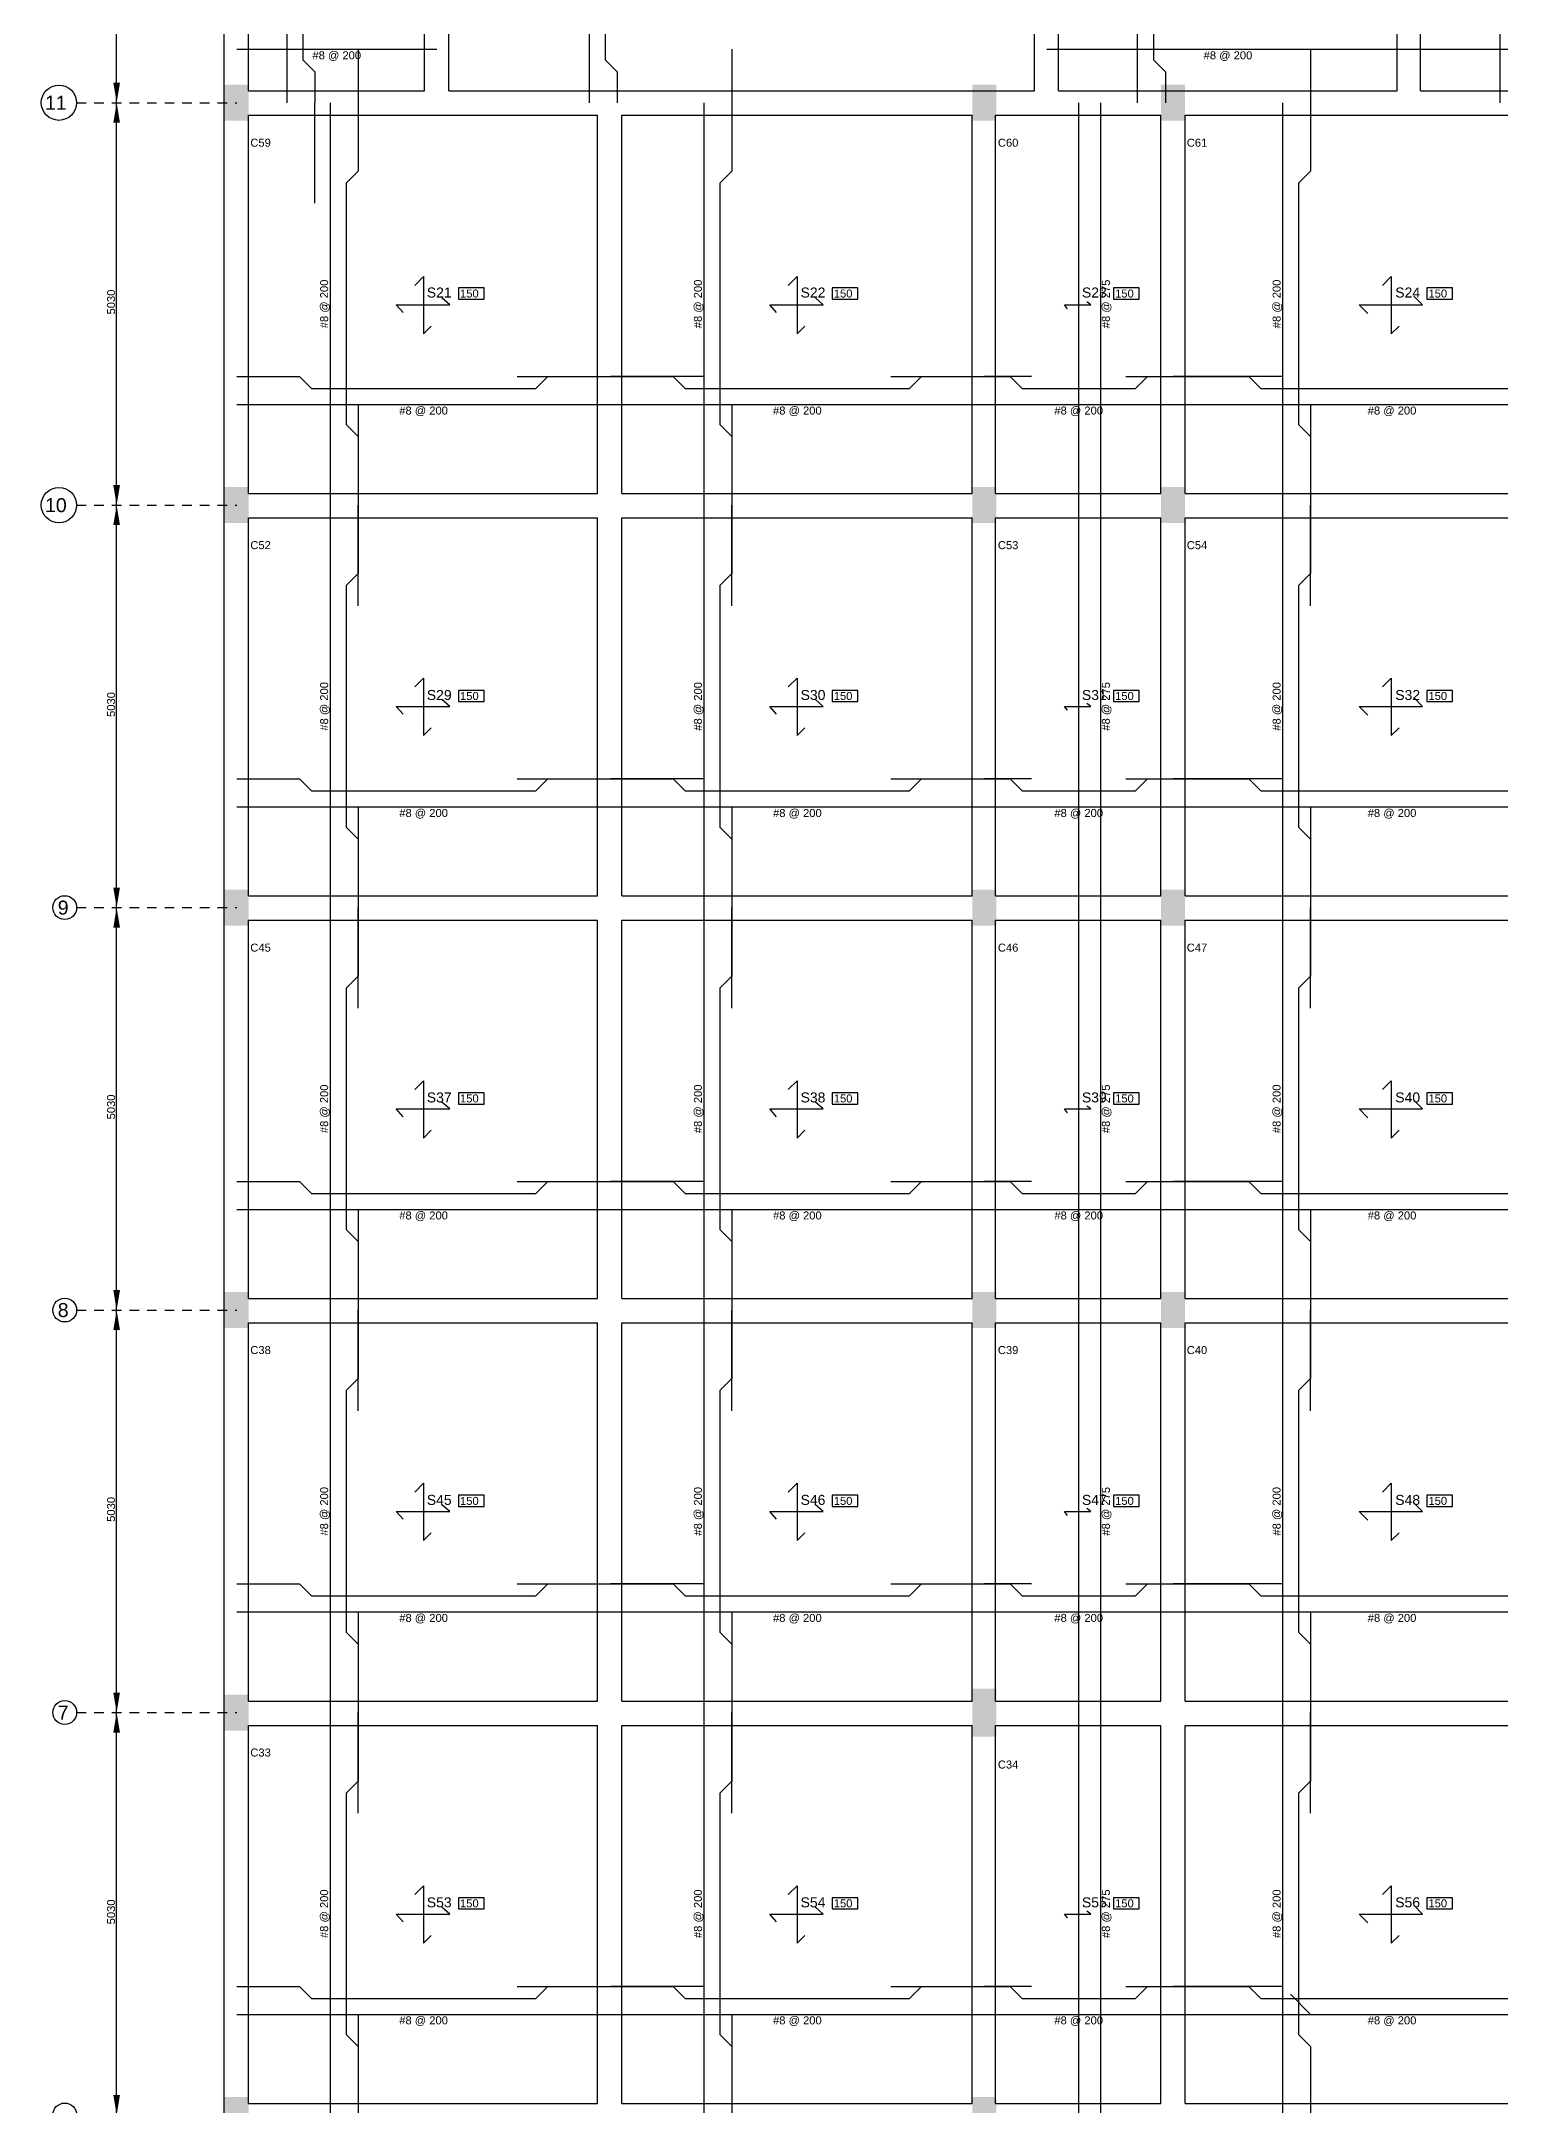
# Model space of a CAD drawing. Extents: x 26.9 to 91.8, y -5 to 59.7.
# Drawn here: x 28.94 to 47.17, y 20.14 to 45.94 of the extents above; entities that cross this region are included whole.
import ezdxf
from ezdxf.enums import TextEntityAlignment as Align

# ---------------------------------------------------------------- set-up
doc = ezdxf.new("R2010")
doc.units = 0
doc.linetypes.add('ACAD_ISO02W100', pattern=[15, 12, -3])
for name, color, linetype in [('CenterLine', 253, 'CONTINUOUS'), ('Column_Name', 4, 'CONTINUOUS'), ('Columns', 6, 'CONTINUOUS'), ('Grid_Dimension', 7, 'CONTINUOUS'), ('GridName', 7, 'CONTINUOUS'), ('Layout', 2, 'CONTINUOUS'), ('Reinforcement-Xdir', 1, 'CONTINUOUS'), ('Reinforcement-Ydir', 3, 'CONTINUOUS'), ('Slab_Icon', 6, 'CONTINUOUS'), ('Slab_Name', 4, 'CONTINUOUS'), ('Slab_Thick', 4, 'CONTINUOUS')]:
    doc.layers.add(name, color=color, linetype=linetype)
doc.styles.add('STRUDS_Arial', font='ARIAL.TTF', dxfattribs={"height": 0.04})
doc.styles.add('stylebar', font='ARIAL.TTF', dxfattribs={"height": 0.04})

msp = doc.modelspace()

# ---------------------------------------------------------------- linework, layer by layer
at = {"layer": 'CenterLine', "linetype": 'ACAD_ISO02W100', "ltscale": 0.01}
for p, q in [((29.378, 45.17), (31.378, 45.17)), ((29.378, 40.14), (31.378, 40.14)), ((29.378, 35.11), (31.378, 35.11)), ((29.378, 30.08), (31.378, 30.08)), ((29.378, 25.05), (31.378, 25.05))]:
    msp.add_line(p, q, dxfattribs=at)
at = {"layer": 'Columns'}
for points in [[(31.228, 44.945), (31.228, 45.395), (31.528, 44.945), (31.528, 45.395)], [(40.568, 44.945), (40.568, 45.395), (40.868, 44.945), (40.868, 45.395)], [(42.928, 44.945), (42.928, 45.395), (43.228, 44.945), (43.228, 45.395)], [(31.228, 39.915), (31.228, 40.365), (31.528, 39.915), (31.528, 40.365)], [(40.568, 39.915), (40.568, 40.365), (40.868, 39.915), (40.868, 40.365)], [(42.928, 39.915), (42.928, 40.365), (43.228, 39.915), (43.228, 40.365)], [(31.228, 34.885), (31.228, 35.335), (31.528, 34.885), (31.528, 35.335)], [(40.568, 34.885), (40.568, 35.335), (40.868, 34.885), (40.868, 35.335)], [(42.928, 34.885), (42.928, 35.335), (43.228, 34.885), (43.228, 35.335)], [(31.228, 29.855), (31.228, 30.305), (31.528, 29.855), (31.528, 30.305)], [(40.568, 29.855), (40.568, 30.305), (40.868, 29.855), (40.868, 30.305)], [(42.928, 29.855), (42.928, 30.305), (43.228, 29.855), (43.228, 30.305)], [(40.568, 24.75), (40.568, 25.35), (40.868, 24.75), (40.868, 25.35)], [(31.228, 24.825), (31.228, 25.275), (31.528, 24.825), (31.528, 25.275)], [(31.228, 19.795), (31.228, 20.245), (31.528, 19.795), (31.528, 20.245)], [(40.568, 19.795), (40.568, 20.245), (40.868, 19.795), (40.868, 20.245)]]:
    msp.add_solid(points, dxfattribs=at)
at = {"layer": 'Grid_Dimension'}
for p, q in [((29.878, 45.17), (29.878, 47.84)), ((29.878, 40.14), (29.878, 45.17)), ((29.878, 35.11), (29.878, 40.14)), ((29.878, 30.08), (29.878, 35.11)), ((29.878, 25.05), (29.878, 30.08)), ((29.878, 20.02), (29.878, 25.05))]:
    msp.add_line(p, q, dxfattribs=at)
for points in [[(29.878, 45.17), (29.8364, 45.42), (29.878, 45.17), (29.9196, 45.42)], [(29.878, 45.17), (29.8364, 44.92), (29.878, 45.17), (29.9196, 44.92)], [(29.878, 40.14), (29.8364, 40.39), (29.878, 40.14), (29.9196, 40.39)], [(29.878, 40.14), (29.8364, 39.89), (29.878, 40.14), (29.9196, 39.89)], [(29.878, 35.11), (29.8364, 35.36), (29.878, 35.11), (29.9196, 35.36)], [(29.878, 35.11), (29.8364, 34.86), (29.878, 35.11), (29.9196, 34.86)], [(29.878, 30.08), (29.8364, 30.33), (29.878, 30.08), (29.9196, 30.33)], [(29.878, 30.08), (29.8364, 29.83), (29.878, 30.08), (29.9196, 29.83)], [(29.878, 25.05), (29.8364, 25.3), (29.878, 25.05), (29.9196, 25.3)], [(29.878, 25.05), (29.8364, 24.8), (29.878, 25.05), (29.9196, 24.8)], [(29.878, 20.02), (29.8364, 20.27), (29.878, 20.02), (29.9196, 20.27)]]:
    msp.add_solid(points, dxfattribs=at)
at = {"layer": 'GridName'}
for centre, radius in [((29.1573, 45.17), 0.2207), ((29.1573, 40.14), 0.2207), ((29.2293, 35.11), 0.1487), ((29.2293, 30.08), 0.1487), ((29.2293, 25.05), 0.1487), ((29.2293, 20.02), 0.1487)]:
    msp.add_circle(centre, radius, dxfattribs=at)
at = {"layer": 'Layout'}
for p, q in [((31.2205, 45.0139), (31.2205, 47.9792)), ((31.5243, 45.3177), (31.5243, 47.6875)), ((33.724, 45.3177), (33.724, 47.6875)), ((34.0278, 45.3177), (34.0278, 47.6875)), ((41.3438, 45.3177), (41.3438, 47.6875)), ((41.6476, 45.3177), (41.6476, 47.6875)), ((45.8767, 45.3177), (45.8767, 47.6875)), ((46.1684, 45.3177), (46.1684, 47.6875)), ((31.2205, 39.9826), (31.2205, 45.3177)), ((31.5243, 45.3177), (33.724, 45.3177)), ((34.0278, 45.3177), (36.191, 45.3177)), ((35.8872, 45.3177), (40.8576, 45.3177)), ((40.566, 45.3177), (41.3438, 45.3177)), ((41.6476, 45.3177), (43.2274, 45.3177)), ((42.9236, 45.3177), (45.8767, 45.3177)), ((46.1684, 45.3177), (48.6962, 45.3177)), ((31.5243, 45.0139), (34.0278, 45.0139)), ((31.5243, 40.2865), (31.5243, 45.0139)), ((33.724, 45.0139), (35.8872, 45.0139)), ((35.8872, 40.2865), (35.8872, 45.0139)), ((36.191, 45.0139), (40.566, 45.0139)), ((36.191, 40.2865), (36.191, 45.0139)), ((40.566, 40.2865), (40.566, 45.0139)), ((40.8576, 45.0139), (41.6476, 45.0139)), ((40.8576, 40.2865), (40.8576, 45.0139)), ((41.3438, 45.0139), (42.9236, 45.0139)), ((42.9236, 40.2865), (42.9236, 45.0139)), ((43.2274, 45.0139), (46.1684, 45.0139)), ((43.2274, 40.2865), (43.2274, 45.0139)), ((45.8767, 45.0139), (48.3924, 45.0139)), ((31.2205, 34.9514), (31.2205, 40.2865)), ((31.5243, 40.2865), (35.8872, 40.2865)), ((36.191, 40.2865), (40.566, 40.2865)), ((40.8576, 40.2865), (42.9236, 40.2865)), ((43.2274, 40.2865), (48.3924, 40.2865)), ((31.5243, 39.9826), (35.8872, 39.9826)), ((31.5243, 35.2552), (31.5243, 39.9826)), ((35.8872, 35.2552), (35.8872, 39.9826)), ((36.191, 39.9826), (40.566, 39.9826)), ((36.191, 35.2552), (36.191, 39.9826)), ((40.566, 35.2552), (40.566, 39.9826)), ((40.8576, 39.9826), (42.9236, 39.9826)), ((40.8576, 35.2552), (40.8576, 39.9826)), ((42.9236, 35.2552), (42.9236, 39.9826)), ((43.2274, 39.9826), (48.3924, 39.9826)), ((43.2274, 35.2552), (43.2274, 39.9826)), ((31.2205, 29.9201), (31.2205, 35.2552)), ((31.5243, 35.2552), (35.8872, 35.2552)), ((36.191, 35.2552), (40.566, 35.2552)), ((40.8576, 35.2552), (42.9236, 35.2552)), ((43.2274, 35.2552), (48.3924, 35.2552)), ((31.5243, 34.9514), (35.8872, 34.9514)), ((31.5243, 30.224), (31.5243, 34.9514)), ((35.8872, 30.224), (35.8872, 34.9514)), ((36.191, 34.9514), (40.566, 34.9514)), ((36.191, 30.224), (36.191, 34.9514)), ((40.566, 30.224), (40.566, 34.9514)), ((40.8576, 34.9514), (42.9236, 34.9514)), ((40.8576, 30.224), (40.8576, 34.9514)), ((42.9236, 30.224), (42.9236, 34.9514)), ((43.2274, 34.9514), (48.3924, 34.9514)), ((43.2274, 30.224), (43.2274, 34.9514)), ((31.2205, 24.8889), (31.2205, 30.224)), ((31.5243, 30.224), (35.8872, 30.224)), ((36.191, 30.224), (40.566, 30.224)), ((40.8576, 30.224), (42.9236, 30.224)), ((43.2274, 30.224), (48.3924, 30.224)), ((31.5243, 29.9201), (35.8872, 29.9201)), ((31.5243, 25.1927), (31.5243, 29.9201)), ((35.8872, 25.1927), (35.8872, 29.9201)), ((36.191, 29.9201), (40.566, 29.9201)), ((36.191, 25.1927), (36.191, 29.9201)), ((40.566, 25.1927), (40.566, 29.9201)), ((40.8576, 29.9201), (42.9236, 29.9201)), ((40.8576, 25.1927), (40.8576, 29.9201)), ((42.9236, 25.1927), (42.9236, 29.9201)), ((43.2274, 29.9201), (48.3924, 29.9201)), ((43.2274, 25.1927), (43.2274, 29.9201)), ((31.2205, 19.8698), (31.2205, 25.1927)), ((31.5243, 25.1927), (35.8872, 25.1927)), ((36.191, 25.1927), (40.566, 25.1927)), ((40.8576, 25.1927), (42.9236, 25.1927)), ((43.2274, 25.1927), (48.3924, 25.1927)), ((31.5243, 24.8889), (35.8872, 24.8889)), ((31.5243, 20.1615), (31.5243, 24.8889)), ((35.8872, 20.1615), (35.8872, 24.8889)), ((36.191, 24.8889), (40.566, 24.8889)), ((36.191, 20.1615), (36.191, 24.8889)), ((40.566, 20.1615), (40.566, 24.8889)), ((40.8576, 24.8889), (42.9236, 24.8889)), ((40.8576, 20.1615), (40.8576, 24.8889)), ((42.9236, 20.1615), (42.9236, 24.8889)), ((43.2274, 24.8889), (48.3924, 24.8889)), ((43.2274, 20.1615), (43.2274, 24.8889)), ((31.2205, 17.1962), (31.2205, 20.1615)), ((31.5243, 20.1615), (35.8872, 20.1615)), ((36.191, 20.1615), (40.566, 20.1615)), ((40.8576, 20.1615), (42.9236, 20.1615)), ((43.2274, 20.1615), (48.3924, 20.1615))]:
    msp.add_line(p, q, dxfattribs=at)
at = {"layer": 'Reinforcement-Xdir'}
for p, q in [((35.783, 47.84), (35.783, 45.17)), ((42.6305, 47.84), (42.6305, 45.17)), ((47.1605, 47.84), (47.1605, 45.17)), ((35.983, 47.306), (35.983, 45.704)), ((42.8305, 47.306), (42.8305, 45.704)), ((31.378, 45.8375), (33.878, 45.8375)), ((35.983, 45.704), (36.133, 45.554)), ((42.8305, 45.704), (42.9805, 45.554)), ((44.7955, 45.8375), (44.7955, 45.17)), ((36.133, 45.554), (36.133, 45.17)), ((42.9805, 45.554), (42.9805, 45.17)), ((36.133, 45.17), (36.133, 45.17)), ((36.133, 45.17), (36.133, 45.17)), ((42.9805, 45.17), (42.9805, 45.17)), ((44.4455, 45.17), (44.4455, 40.14)), ((44.7955, 45.17), (44.7955, 44.314)), ((44.7955, 44.314), (44.6455, 44.164)), ((44.6455, 44.164), (44.6455, 41.146)), ((31.378, 41.7475), (31.378, 41.7475)), ((31.378, 41.7475), (32.162, 41.7475)), ((32.162, 41.7475), (32.312, 41.5975)), ((32.312, 41.5975), (35.114, 41.5975)), ((34.8805, 41.7475), (36.048, 41.7475)), ((35.114, 41.5975), (35.264, 41.7475)), ((35.264, 41.7475), (36.048, 41.7475)), ((37.2155, 41.7475), (36.048, 41.7475)), ((36.048, 41.7475), (36.832, 41.7475)), ((36.832, 41.7475), (36.982, 41.5975)), ((36.982, 41.5975), (39.784, 41.5975)), ((39.5505, 41.7475), (40.718, 41.7475)), ((39.784, 41.5975), (39.934, 41.7475)), ((39.934, 41.7475), (40.718, 41.7475)), ((41.308, 41.7475), (40.718, 41.7475)), ((40.718, 41.7475), (41.04, 41.7475)), ((41.04, 41.7475), (41.19, 41.5975)), ((41.19, 41.5975), (42.606, 41.5975)), ((42.606, 41.5975), (42.756, 41.7475)), ((42.756, 41.7475), (43.078, 41.7475)), ((44.4455, 41.7475), (43.078, 41.7475)), ((31.378, 41.3975), (36.048, 41.3975)), ((36.048, 41.3975), (40.718, 41.3975)), ((40.718, 41.3975), (43.078, 41.3975)), ((44.7955, 41.3975), (44.7955, 40.14)), ((44.6455, 41.146), (44.7955, 40.996)), ((44.7955, 40.996), (44.7955, 40.14)), ((44.4455, 40.14), (44.4455, 35.11)), ((44.7955, 38.8825), (44.7955, 40.14)), ((44.7955, 40.14), (44.7955, 39.284)), ((44.7955, 39.284), (44.6455, 39.134)), ((44.6455, 39.134), (44.6455, 36.116)), ((31.378, 36.7175), (31.378, 36.7175)), ((31.378, 36.7175), (32.162, 36.7175)), ((32.162, 36.7175), (32.312, 36.5675)), ((34.8805, 36.7175), (36.048, 36.7175)), ((35.114, 36.5675), (35.264, 36.7175)), ((35.264, 36.7175), (36.048, 36.7175)), ((37.2155, 36.7175), (36.048, 36.7175)), ((36.048, 36.7175), (36.832, 36.7175)), ((36.832, 36.7175), (36.982, 36.5675)), ((39.5505, 36.7175), (40.718, 36.7175)), ((39.784, 36.5675), (39.934, 36.7175)), ((39.934, 36.7175), (40.718, 36.7175)), ((41.308, 36.7175), (40.718, 36.7175)), ((40.718, 36.7175), (41.04, 36.7175)), ((41.04, 36.7175), (41.19, 36.5675)), ((42.606, 36.5675), (42.756, 36.7175)), ((42.756, 36.7175), (43.078, 36.7175)), ((44.4455, 36.7175), (43.078, 36.7175)), ((32.312, 36.5675), (35.114, 36.5675)), ((36.982, 36.5675), (39.784, 36.5675)), ((41.19, 36.5675), (42.606, 36.5675)), ((31.378, 36.3675), (36.048, 36.3675)), ((36.048, 36.3675), (40.718, 36.3675)), ((40.718, 36.3675), (43.078, 36.3675)), ((44.7955, 36.3675), (44.7955, 35.11)), ((44.6455, 36.116), (44.7955, 35.966)), ((44.7955, 35.966), (44.7955, 35.11)), ((44.4455, 35.11), (44.4455, 30.08)), ((44.7955, 33.8525), (44.7955, 35.11)), ((44.7955, 35.11), (44.7955, 34.254)), ((44.7955, 34.254), (44.6455, 34.104)), ((44.6455, 34.104), (44.6455, 31.086)), ((31.378, 31.6875), (31.378, 31.6875)), ((31.378, 31.6875), (32.162, 31.6875)), ((32.162, 31.6875), (32.312, 31.5375)), ((32.312, 31.5375), (35.114, 31.5375)), ((34.8805, 31.6875), (36.048, 31.6875)), ((35.114, 31.5375), (35.264, 31.6875)), ((35.264, 31.6875), (36.048, 31.6875)), ((37.2155, 31.6875), (36.048, 31.6875)), ((36.048, 31.6875), (36.832, 31.6875)), ((36.832, 31.6875), (36.982, 31.5375)), ((36.982, 31.5375), (39.784, 31.5375)), ((39.5505, 31.6875), (40.718, 31.6875)), ((39.784, 31.5375), (39.934, 31.6875)), ((39.934, 31.6875), (40.718, 31.6875)), ((41.308, 31.6875), (40.718, 31.6875)), ((40.718, 31.6875), (41.04, 31.6875)), ((41.04, 31.6875), (41.19, 31.5375)), ((41.19, 31.5375), (42.606, 31.5375)), ((42.606, 31.5375), (42.756, 31.6875)), ((42.756, 31.6875), (43.078, 31.6875)), ((44.4455, 31.6875), (43.078, 31.6875)), ((31.378, 31.3375), (36.048, 31.3375)), ((36.048, 31.3375), (40.718, 31.3375)), ((40.718, 31.3375), (43.078, 31.3375)), ((44.7955, 31.3375), (44.7955, 30.08)), ((44.6455, 31.086), (44.7955, 30.936)), ((44.7955, 30.936), (44.7955, 30.08)), ((44.4455, 30.08), (44.4455, 25.05)), ((44.7955, 28.8225), (44.7955, 30.08)), ((44.7955, 30.08), (44.7955, 29.224)), ((44.7955, 29.224), (44.6455, 29.074)), ((44.6455, 29.074), (44.6455, 26.056)), ((31.378, 26.6575), (31.378, 26.6575)), ((31.378, 26.6575), (32.162, 26.6575)), ((32.162, 26.6575), (32.312, 26.5075)), ((34.8805, 26.6575), (36.048, 26.6575)), ((35.114, 26.5075), (35.264, 26.6575)), ((35.264, 26.6575), (36.048, 26.6575)), ((37.2155, 26.6575), (36.048, 26.6575)), ((36.048, 26.6575), (36.832, 26.6575)), ((36.832, 26.6575), (36.982, 26.5075)), ((39.5505, 26.6575), (40.718, 26.6575)), ((39.784, 26.5075), (39.934, 26.6575)), ((39.934, 26.6575), (40.718, 26.6575)), ((41.308, 26.6575), (40.718, 26.6575)), ((40.718, 26.6575), (41.04, 26.6575)), ((41.04, 26.6575), (41.19, 26.5075)), ((42.606, 26.5075), (42.756, 26.6575)), ((42.756, 26.6575), (43.078, 26.6575)), ((44.4455, 26.6575), (43.078, 26.6575)), ((32.312, 26.5075), (35.114, 26.5075)), ((36.982, 26.5075), (39.784, 26.5075)), ((41.19, 26.5075), (42.606, 26.5075)), ((31.378, 26.3075), (36.048, 26.3075)), ((36.048, 26.3075), (40.718, 26.3075)), ((40.718, 26.3075), (43.078, 26.3075)), ((44.7955, 26.3075), (44.7955, 25.05)), ((44.6455, 26.056), (44.7955, 25.906)), ((44.7955, 25.906), (44.7955, 25.05)), ((44.4455, 25.05), (44.4455, 20.02)), ((44.7955, 23.7925), (44.7955, 25.05)), ((44.7955, 25.05), (44.7955, 24.194)), ((44.7955, 24.194), (44.6455, 24.044)), ((44.6455, 24.044), (44.6455, 21.026)), ((31.378, 21.6275), (31.378, 21.6275)), ((31.378, 21.6275), (32.162, 21.6275)), ((32.162, 21.6275), (32.312, 21.4775)), ((32.312, 21.4775), (35.114, 21.4775)), ((34.8805, 21.6275), (36.048, 21.6275)), ((35.114, 21.4775), (35.264, 21.6275)), ((35.264, 21.6275), (36.048, 21.6275)), ((37.2155, 21.6275), (36.048, 21.6275)), ((36.048, 21.6275), (36.832, 21.6275)), ((36.832, 21.6275), (36.982, 21.4775)), ((36.982, 21.4775), (39.784, 21.4775)), ((39.5505, 21.6275), (40.718, 21.6275)), ((39.784, 21.4775), (39.934, 21.6275)), ((39.934, 21.6275), (40.718, 21.6275)), ((41.308, 21.6275), (40.718, 21.6275)), ((40.718, 21.6275), (41.04, 21.6275)), ((41.04, 21.6275), (41.19, 21.4775)), ((41.19, 21.4775), (42.606, 21.4775)), ((42.606, 21.4775), (42.756, 21.6275)), ((42.756, 21.6275), (43.078, 21.6275)), ((44.4455, 21.6275), (43.078, 21.6275)), ((44.7955, 21.2775), (44.544, 21.529)), ((31.378, 21.2775), (36.048, 21.2775)), ((32.8955, 21.2775), (32.8955, 20.02)), ((36.048, 21.2775), (40.718, 21.2775)), ((37.5655, 21.2775), (37.5655, 20.02)), ((40.718, 21.2775), (43.078, 21.2775)), ((44.6455, 21.026), (44.7955, 20.876)), ((44.7955, 20.876), (44.7955, 20.02))]:
    msp.add_line(p, q, dxfattribs=at)
at = {"layer": 'Reinforcement-Ydir'}
for p, q in [((32.003, 47.84), (32.003, 45.17)), ((32.203, 47.306), (32.203, 45.704)), ((32.203, 45.704), (32.353, 45.554)), ((32.8955, 45.8375), (32.8955, 45.17)), ((37.5655, 45.8375), (37.5655, 45.17)), ((41.498, 45.8375), (46.028, 45.8375)), ((46.028, 45.8375), (50.558, 45.8375)), ((32.353, 45.554), (32.353, 45.17)), ((32.353, 43.9125), (32.353, 45.17)), ((32.5455, 45.17), (32.5455, 40.14)), ((32.8955, 45.17), (32.8955, 44.314)), ((37.2155, 45.17), (37.2155, 40.14)), ((37.5655, 45.17), (37.5655, 44.314)), ((41.898, 40.14), (41.898, 45.17)), ((42.173, 40.14), (42.173, 45.17)), ((32.8955, 44.314), (32.7455, 44.164)), ((32.7455, 44.164), (32.7455, 41.146)), ((37.5655, 44.314), (37.4155, 44.164)), ((37.4155, 44.164), (37.4155, 41.146)), ((42.488, 41.7475), (43.078, 41.7475)), ((43.078, 41.7475), (44.022, 41.7475)), ((44.022, 41.7475), (44.172, 41.5975)), ((44.172, 41.5975), (47.454, 41.5975)), ((32.8955, 41.3975), (32.8955, 40.14)), ((37.5655, 41.3975), (37.5655, 40.14)), ((43.078, 41.3975), (48.548, 41.3975)), ((32.7455, 41.146), (32.8955, 40.996)), ((37.4155, 41.146), (37.5655, 40.996)), ((32.8955, 40.996), (32.8955, 40.14)), ((37.5655, 40.996), (37.5655, 40.14)), ((32.5455, 40.14), (32.5455, 35.11)), ((32.8955, 38.8825), (32.8955, 40.14)), ((32.8955, 40.14), (32.8955, 39.284)), ((37.2155, 40.14), (37.2155, 35.11)), ((37.5655, 38.8825), (37.5655, 40.14)), ((37.5655, 40.14), (37.5655, 39.284)), ((41.898, 35.11), (41.898, 40.14)), ((42.173, 35.11), (42.173, 40.14)), ((32.8955, 39.284), (32.7455, 39.134)), ((37.5655, 39.284), (37.4155, 39.134)), ((32.7455, 39.134), (32.7455, 36.116)), ((37.4155, 39.134), (37.4155, 36.116)), ((42.488, 36.7175), (43.078, 36.7175)), ((43.078, 36.7175), (44.022, 36.7175)), ((44.022, 36.7175), (44.172, 36.5675)), ((44.172, 36.5675), (47.454, 36.5675)), ((32.8955, 36.3675), (32.8955, 35.11)), ((37.5655, 36.3675), (37.5655, 35.11)), ((43.078, 36.3675), (48.548, 36.3675)), ((32.7455, 36.116), (32.8955, 35.966)), ((32.8955, 35.966), (32.8955, 35.11)), ((37.4155, 36.116), (37.5655, 35.966)), ((37.5655, 35.966), (37.5655, 35.11)), ((32.5455, 35.11), (32.5455, 30.08)), ((32.8955, 33.8525), (32.8955, 35.11)), ((32.8955, 35.11), (32.8955, 34.254)), ((37.2155, 35.11), (37.2155, 30.08)), ((37.5655, 33.8525), (37.5655, 35.11)), ((37.5655, 35.11), (37.5655, 34.254)), ((41.898, 30.08), (41.898, 35.11)), ((42.173, 30.08), (42.173, 35.11)), ((32.8955, 34.254), (32.7455, 34.104)), ((32.7455, 34.104), (32.7455, 31.086)), ((37.5655, 34.254), (37.4155, 34.104)), ((37.4155, 34.104), (37.4155, 31.086)), ((42.488, 31.6875), (43.078, 31.6875)), ((43.078, 31.6875), (44.022, 31.6875)), ((44.022, 31.6875), (44.172, 31.5375)), ((44.172, 31.5375), (47.454, 31.5375)), ((32.8955, 31.3375), (32.8955, 30.08)), ((37.5655, 31.3375), (37.5655, 30.08)), ((43.078, 31.3375), (48.548, 31.3375)), ((32.7455, 31.086), (32.8955, 30.936)), ((37.4155, 31.086), (37.5655, 30.936)), ((32.8955, 30.936), (32.8955, 30.08)), ((37.5655, 30.936), (37.5655, 30.08)), ((32.5455, 30.08), (32.5455, 25.05)), ((32.8955, 28.8225), (32.8955, 30.08)), ((32.8955, 30.08), (32.8955, 29.224)), ((37.2155, 30.08), (37.2155, 25.05)), ((37.5655, 28.8225), (37.5655, 30.08)), ((37.5655, 30.08), (37.5655, 29.224)), ((41.898, 25.05), (41.898, 30.08)), ((42.173, 25.05), (42.173, 30.08)), ((32.8955, 29.224), (32.7455, 29.074)), ((37.5655, 29.224), (37.4155, 29.074)), ((32.7455, 29.074), (32.7455, 26.056)), ((37.4155, 29.074), (37.4155, 26.056)), ((42.488, 26.6575), (43.078, 26.6575)), ((43.078, 26.6575), (44.022, 26.6575)), ((44.022, 26.6575), (44.172, 26.5075)), ((44.172, 26.5075), (47.454, 26.5075)), ((32.8955, 26.3075), (32.8955, 25.05)), ((37.5655, 26.3075), (37.5655, 25.05)), ((43.078, 26.3075), (48.548, 26.3075)), ((32.7455, 26.056), (32.8955, 25.906)), ((32.8955, 25.906), (32.8955, 25.05)), ((37.4155, 26.056), (37.5655, 25.906)), ((37.5655, 25.906), (37.5655, 25.05)), ((32.5455, 25.05), (32.5455, 20.02)), ((32.8955, 23.7925), (32.8955, 25.05)), ((32.8955, 25.05), (32.8955, 24.194)), ((37.2155, 25.05), (37.2155, 20.02)), ((37.5655, 23.7925), (37.5655, 25.05)), ((37.5655, 25.05), (37.5655, 24.194)), ((41.898, 20.02), (41.898, 25.05)), ((42.173, 20.02), (42.173, 25.05)), ((32.8955, 24.194), (32.7455, 24.044)), ((32.7455, 24.044), (32.7455, 21.026)), ((37.5655, 24.194), (37.4155, 24.044)), ((37.4155, 24.044), (37.4155, 21.026)), ((42.488, 21.6275), (43.078, 21.6275)), ((43.078, 21.6275), (44.022, 21.6275)), ((44.022, 21.6275), (44.172, 21.4775)), ((44.172, 21.4775), (47.454, 21.4775)), ((43.078, 21.2775), (48.548, 21.2775)), ((32.7455, 21.026), (32.8955, 20.876)), ((37.4155, 21.026), (37.5655, 20.876)), ((32.8955, 20.876), (32.8955, 20.02)), ((37.5655, 20.876), (37.5655, 20.02))]:
    msp.add_line(p, q, dxfattribs=at)
at = {"layer": 'Slab_Icon'}
for p, q in [((33.6024, 42.8872), (33.7118, 42.9965)), ((33.7118, 42.9965), (33.7118, 42.2795)), ((38.2691, 42.8872), (38.3785, 42.9965)), ((38.3785, 42.9965), (38.3785, 42.2795)), ((45.6944, 42.8872), (45.8038, 42.9965)), ((45.8038, 42.9965), (45.8038, 42.2795)), ((33.4566, 42.5469), (33.3715, 42.6441)), ((33.3715, 42.6441), (34.0399, 42.6441)), ((34.0399, 42.6441), (33.9427, 42.7292)), ((38.1233, 42.5469), (38.0382, 42.6441)), ((38.0382, 42.6441), (38.7066, 42.6441)), ((38.7066, 42.6441), (38.6094, 42.7292)), ((41.7569, 42.5955), (41.7205, 42.6441)), ((41.7205, 42.6441), (42.0486, 42.6441)), ((42.0486, 42.6441), (42, 42.6806)), ((45.5122, 42.5347), (45.4028, 42.6441)), ((45.4028, 42.6441), (46.1927, 42.6441)), ((46.1927, 42.6441), (46.0833, 42.7535)), ((33.7118, 42.2795), (33.809, 42.3767)), ((38.3785, 42.2795), (38.4757, 42.3767)), ((45.8038, 42.2795), (45.901, 42.3767)), ((33.6024, 37.8681), (33.7118, 37.9774)), ((33.7118, 37.9774), (33.7118, 37.2604)), ((38.2691, 37.8681), (38.3785, 37.9774)), ((38.3785, 37.9774), (38.3785, 37.2604)), ((45.6944, 37.8681), (45.8038, 37.9774)), ((45.8038, 37.9774), (45.8038, 37.2604)), ((34.0399, 37.625), (33.9427, 37.7101)), ((38.7066, 37.625), (38.6094, 37.7101)), ((46.1927, 37.625), (46.0833, 37.7344)), ((33.4566, 37.5278), (33.3715, 37.625)), ((33.3715, 37.625), (34.0399, 37.625)), ((38.1233, 37.5278), (38.0382, 37.625)), ((38.0382, 37.625), (38.7066, 37.625)), ((41.7569, 37.5764), (41.7205, 37.625)), ((41.7205, 37.625), (42.0486, 37.625)), ((42.0486, 37.625), (42, 37.6615)), ((45.5122, 37.5156), (45.4028, 37.625)), ((45.4028, 37.625), (46.1927, 37.625)), ((33.7118, 37.2604), (33.809, 37.3576)), ((38.3785, 37.2604), (38.4757, 37.3576)), ((45.8038, 37.2604), (45.901, 37.3576)), ((33.6024, 32.8368), (33.7118, 32.9462)), ((33.7118, 32.9462), (33.7118, 32.2292)), ((38.2691, 32.8368), (38.3785, 32.9462)), ((38.3785, 32.9462), (38.3785, 32.2292)), ((45.6944, 32.8368), (45.8038, 32.9462)), ((45.8038, 32.9462), (45.8038, 32.2292)), ((33.4566, 32.4965), (33.3715, 32.5938)), ((33.3715, 32.5938), (34.0399, 32.5938)), ((34.0399, 32.5938), (33.9427, 32.6788)), ((38.1233, 32.4965), (38.0382, 32.5938)), ((38.0382, 32.5938), (38.7066, 32.5938)), ((38.7066, 32.5938), (38.6094, 32.6788)), ((41.7569, 32.5451), (41.7205, 32.5938)), ((41.7205, 32.5938), (42.0486, 32.5938)), ((42.0486, 32.5938), (42, 32.6302)), ((45.5122, 32.4844), (45.4028, 32.5938)), ((45.4028, 32.5938), (46.1927, 32.5938)), ((46.1927, 32.5938), (46.0833, 32.7031)), ((33.7118, 32.2292), (33.809, 32.3264)), ((38.3785, 32.2292), (38.4757, 32.3264)), ((45.8038, 32.2292), (45.901, 32.3264)), ((33.6024, 27.8056), (33.7118, 27.9149)), ((33.7118, 27.9149), (33.7118, 27.1979)), ((38.2691, 27.8056), (38.3785, 27.9149)), ((38.3785, 27.9149), (38.3785, 27.1979)), ((45.6944, 27.8056), (45.8038, 27.9149)), ((45.8038, 27.9149), (45.8038, 27.1979)), ((34.0399, 27.5625), (33.9427, 27.6476)), ((38.7066, 27.5625), (38.6094, 27.6476)), ((46.1927, 27.5625), (46.0833, 27.6719)), ((33.4566, 27.4653), (33.3715, 27.5625)), ((33.3715, 27.5625), (34.0399, 27.5625)), ((38.1233, 27.4653), (38.0382, 27.5625)), ((38.0382, 27.5625), (38.7066, 27.5625)), ((41.7569, 27.5139), (41.7205, 27.5625)), ((41.7205, 27.5625), (42.0486, 27.5625)), ((42.0486, 27.5625), (42, 27.599)), ((45.5122, 27.4531), (45.4028, 27.5625)), ((45.4028, 27.5625), (46.1927, 27.5625)), ((33.7118, 27.1979), (33.809, 27.2951)), ((38.3785, 27.1979), (38.4757, 27.2951)), ((45.8038, 27.1979), (45.901, 27.2951)), ((33.6024, 22.7743), (33.7118, 22.8837)), ((33.7118, 22.8837), (33.7118, 22.1667)), ((38.2691, 22.7743), (38.3785, 22.8837)), ((38.3785, 22.8837), (38.3785, 22.1667)), ((45.6944, 22.7743), (45.8038, 22.8837)), ((45.8038, 22.8837), (45.8038, 22.1667)), ((33.4566, 22.434), (33.3715, 22.5313)), ((33.3715, 22.5313), (34.0399, 22.5313)), ((34.0399, 22.5313), (33.9427, 22.6163)), ((38.1233, 22.434), (38.0382, 22.5313)), ((38.0382, 22.5313), (38.7066, 22.5313)), ((38.7066, 22.5313), (38.6094, 22.6163)), ((41.7569, 22.4826), (41.7205, 22.5313)), ((41.7205, 22.5313), (42.0486, 22.5313)), ((42.0486, 22.5313), (42, 22.5677)), ((45.5122, 22.4219), (45.4028, 22.5313)), ((45.4028, 22.5313), (46.1927, 22.5313)), ((46.1927, 22.5313), (46.0833, 22.6406)), ((33.7118, 22.1667), (33.809, 22.2639)), ((38.3785, 22.1667), (38.4757, 22.2639)), ((45.8038, 22.1667), (45.901, 22.2639))]:
    msp.add_line(p, q, dxfattribs=at)
at = {"layer": 'Slab_Thick'}
for p, q in [((34.468, 42.855), (34.148, 42.855)), ((34.148, 42.855), (34.148, 42.715)), ((34.468, 42.715), (34.468, 42.855)), ((39.138, 42.855), (38.818, 42.855)), ((38.818, 42.855), (38.818, 42.715)), ((39.138, 42.715), (39.138, 42.855)), ((42.653, 42.855), (42.333, 42.855)), ((42.333, 42.855), (42.333, 42.715)), ((42.653, 42.715), (42.653, 42.855)), ((46.568, 42.855), (46.248, 42.855)), ((46.248, 42.855), (46.248, 42.715)), ((46.568, 42.715), (46.568, 42.855)), ((34.148, 42.715), (34.468, 42.715)), ((38.818, 42.715), (39.138, 42.715)), ((42.333, 42.715), (42.653, 42.715)), ((46.248, 42.715), (46.568, 42.715)), ((34.468, 37.825), (34.148, 37.825)), ((34.148, 37.825), (34.148, 37.685)), ((34.148, 37.685), (34.468, 37.685)), ((34.468, 37.685), (34.468, 37.825)), ((39.138, 37.825), (38.818, 37.825)), ((38.818, 37.825), (38.818, 37.685)), ((38.818, 37.685), (39.138, 37.685)), ((39.138, 37.685), (39.138, 37.825)), ((42.653, 37.825), (42.333, 37.825)), ((42.333, 37.825), (42.333, 37.685)), ((42.333, 37.685), (42.653, 37.685)), ((42.653, 37.685), (42.653, 37.825)), ((46.568, 37.825), (46.248, 37.825)), ((46.248, 37.825), (46.248, 37.685)), ((46.248, 37.685), (46.568, 37.685)), ((46.568, 37.685), (46.568, 37.825)), ((34.468, 32.795), (34.148, 32.795)), ((34.148, 32.795), (34.148, 32.655)), ((34.468, 32.655), (34.468, 32.795)), ((39.138, 32.795), (38.818, 32.795)), ((38.818, 32.795), (38.818, 32.655)), ((39.138, 32.655), (39.138, 32.795)), ((42.653, 32.795), (42.333, 32.795)), ((42.333, 32.795), (42.333, 32.655)), ((42.653, 32.655), (42.653, 32.795)), ((46.568, 32.795), (46.248, 32.795)), ((46.248, 32.795), (46.248, 32.655)), ((46.568, 32.655), (46.568, 32.795)), ((34.148, 32.655), (34.468, 32.655)), ((38.818, 32.655), (39.138, 32.655)), ((42.333, 32.655), (42.653, 32.655)), ((46.248, 32.655), (46.568, 32.655)), ((34.468, 27.765), (34.148, 27.765)), ((34.148, 27.765), (34.148, 27.625)), ((34.148, 27.625), (34.468, 27.625)), ((34.468, 27.625), (34.468, 27.765)), ((39.138, 27.765), (38.818, 27.765)), ((38.818, 27.765), (38.818, 27.625)), ((38.818, 27.625), (39.138, 27.625)), ((39.138, 27.625), (39.138, 27.765)), ((42.653, 27.765), (42.333, 27.765)), ((42.333, 27.765), (42.333, 27.625)), ((42.333, 27.625), (42.653, 27.625)), ((42.653, 27.625), (42.653, 27.765)), ((46.568, 27.765), (46.248, 27.765)), ((46.248, 27.765), (46.248, 27.625)), ((46.248, 27.625), (46.568, 27.625)), ((46.568, 27.625), (46.568, 27.765)), ((34.468, 22.735), (34.148, 22.735)), ((34.148, 22.735), (34.148, 22.595)), ((34.468, 22.595), (34.468, 22.735)), ((39.138, 22.735), (38.818, 22.735)), ((38.818, 22.735), (38.818, 22.595)), ((39.138, 22.595), (39.138, 22.735)), ((42.653, 22.735), (42.333, 22.735)), ((42.333, 22.735), (42.333, 22.595)), ((42.653, 22.595), (42.653, 22.735)), ((46.568, 22.735), (46.248, 22.735)), ((46.248, 22.735), (46.248, 22.595)), ((46.568, 22.595), (46.568, 22.735)), ((34.148, 22.595), (34.468, 22.595)), ((38.818, 22.595), (39.138, 22.595)), ((42.333, 22.595), (42.653, 22.595)), ((46.248, 22.595), (46.568, 22.595))]:
    msp.add_line(p, q, dxfattribs=at)

# ---------------------------------------------------------------- texts
at = {"layer": 'Column_Name', "style": 'STRUDS_Arial'}
for s, p in [('C59', (31.548, 44.62)), ('C60', (40.888, 44.62)), ('C61', (43.248, 44.62)), ('C52', (31.548, 39.59)), ('C53', (40.888, 39.59)), ('C54', (43.248, 39.59)), ('C45', (31.548, 34.56)), ('C46', (40.888, 34.56)), ('C47', (43.248, 34.56)), ('C38', (31.548, 29.53)), ('C39', (40.888, 29.53)), ('C40', (43.248, 29.53)), ('C33', (31.548, 24.5)), ('C34', (40.888, 24.35))]:
    msp.add_text(s, height=0.1, dxfattribs=at).set_placement(p)
at = {"layer": 'Grid_Dimension', "style": 'stylebar'}
for p in [(29.858, 42.523), (29.858, 37.493), (29.858, 32.463), (29.858, 27.433), (29.858, 22.403)]:
    msp.add_text('5030', height=0.1, rotation=90, dxfattribs=at).set_placement(p)
at = {"layer": 'GridName', "style": 'STRUDS_Arial'}
for s, p in [('11', (28.9823, 45.0825)), ('10', (28.9823, 40.0525)), ('9', (29.1418, 35.0225)), ('8', (29.1418, 29.9925)), ('7', (29.1418, 24.9625))]:
    msp.add_text(s, height=0.175, dxfattribs=at).set_placement(p)
at = {"layer": 'Reinforcement-Xdir', "style": 'STRUDS_Arial'}
for p in [(32.628, 45.7125), (33.713, 41.2725), (38.383, 41.2725), (41.898, 41.2725), (33.713, 36.2425), (38.383, 36.2425), (41.898, 36.2425), (33.713, 31.2125), (38.383, 31.2125), (41.898, 31.2125), (33.713, 26.1825), (38.383, 26.1825), (41.898, 26.1825), (33.713, 21.1525), (38.383, 21.1525), (41.898, 21.1525)]:
    msp.add_text('#8 @ 200', height=0.1, dxfattribs=at).set_placement(p, align=Align.CENTER)
for p in [(44.4205, 42.655), (44.4205, 37.625), (44.4205, 32.595), (44.4205, 27.565), (44.4205, 22.535)]:
    msp.add_text('#8 @ 200', height=0.1, rotation=90, dxfattribs=at).set_placement(p, align=Align.CENTER)
at = {"layer": 'Reinforcement-Ydir', "style": 'STRUDS_Arial'}
for p in [(43.763, 45.7125), (45.813, 41.2725), (45.813, 36.2425), (45.813, 31.2125), (45.813, 26.1825), (45.813, 21.1525)]:
    msp.add_text('#8 @ 200', height=0.1, dxfattribs=at).set_placement(p, align=Align.CENTER)
for s, p in [('#8 @ 200', (32.5205, 42.655)), ('#8 @ 200', (37.1905, 42.655)), ('#8 @ 275', (42.288, 42.655)), ('#8 @ 200', (32.5205, 37.625)), ('#8 @ 200', (37.1905, 37.625)), ('#8 @ 275', (42.288, 37.625)), ('#8 @ 200', (32.5205, 32.595)), ('#8 @ 200', (37.1905, 32.595)), ('#8 @ 275', (42.288, 32.595)), ('#8 @ 200', (32.5205, 27.565)), ('#8 @ 200', (37.1905, 27.565)), ('#8 @ 275', (42.288, 27.565)), ('#8 @ 200', (32.5205, 22.535)), ('#8 @ 200', (37.1905, 22.535)), ('#8 @ 275', (42.288, 22.535))]:
    msp.add_text(s, height=0.1, rotation=90, dxfattribs=at).set_placement(p, align=Align.CENTER)
at = {"layer": 'Slab_Name', "style": 'STRUDS_Arial'}
for s, p in [('S21', (33.753, 42.735)), ('S22', (38.423, 42.735)), ('S23', (41.938, 42.735)), ('S24', (45.853, 42.735)), ('S29', (33.753, 37.705)), ('S30', (38.423, 37.705)), ('S31', (41.938, 37.705)), ('S32', (45.853, 37.705)), ('S37', (33.753, 32.675)), ('S38', (38.423, 32.675)), ('S39', (41.938, 32.675)), ('S40', (45.853, 32.675)), ('S45', (33.753, 27.645)), ('S46', (38.423, 27.645)), ('S47', (41.938, 27.645)), ('S48', (45.853, 27.645)), ('S53', (33.753, 22.615)), ('S54', (38.423, 22.615)), ('S55', (41.938, 22.615)), ('S56', (45.853, 22.615))]:
    msp.add_text(s, height=0.125, dxfattribs=at).set_placement(p)
at = {"layer": 'Slab_Thick', "style": 'STRUDS_Arial'}
for p in [(34.168, 42.735), (38.838, 42.735), (42.353, 42.735), (46.268, 42.735), (34.168, 37.705), (38.838, 37.705), (42.353, 37.705), (46.268, 37.705), (34.168, 32.675), (38.838, 32.675), (42.353, 32.675), (46.268, 32.675), (34.168, 27.645), (38.838, 27.645), (42.353, 27.645), (46.268, 27.645), (34.168, 22.615), (38.838, 22.615), (42.353, 22.615), (46.268, 22.615)]:
    msp.add_text('150', height=0.1, dxfattribs=at).set_placement(p)

doc.saveas('drawing.dxf')
